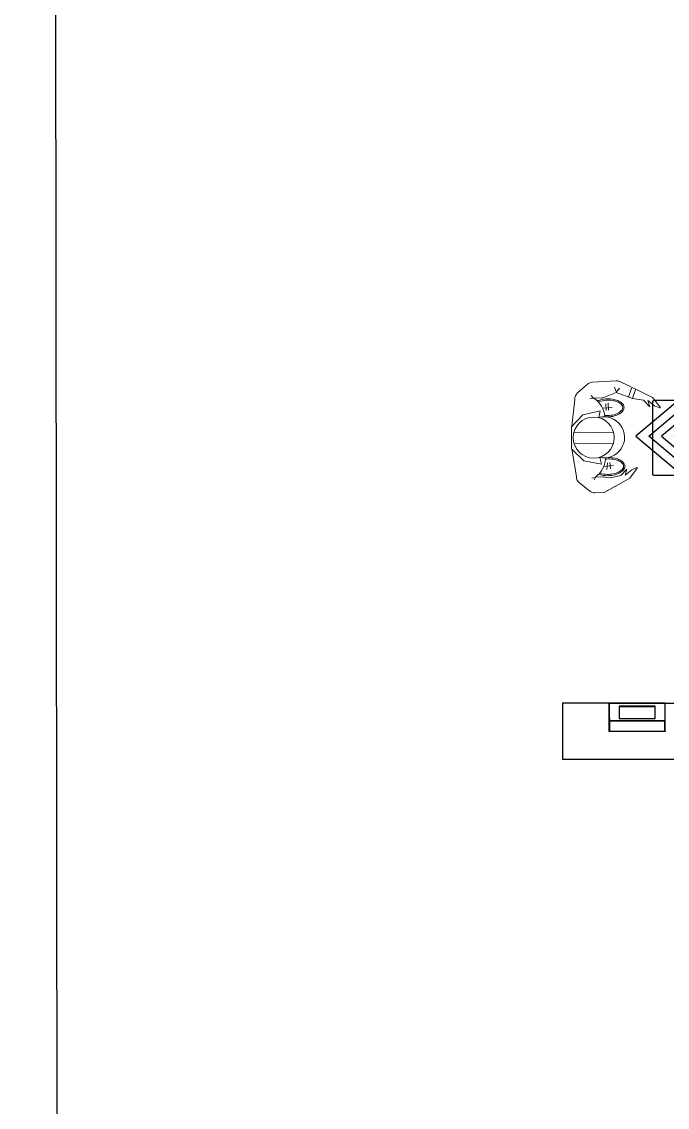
# Model space of a CAD drawing. Header units: feet. Extents: x -99009 to 3252343, y -11094690 to 9035152.
# Drawn here: x 2481008 to 2484468, y -1983789 to -1977975 of the extents above; entities that cross this region are included whole.
import ezdxf

# ---------------------------------------------------------------- set-up
doc = ezdxf.new("R2010")
doc.units = ezdxf.units.FT
doc.layers.add('1', color=1, linetype='Continuous')
doc.layers.add('OVERALL', color=41, linetype='Continuous', lineweight=0)

# ---------------------------------------------------------------- blocks, each defined once
blk = doc.blocks.new('lEVELLING mACHINE')
at = {"color": 200, "lineweight": 25, "transparency": 33554684}
for points in [[(17491.7, 8164.6), (17741.4, 8164.6), (17741.4, 8464), (16941.2, 8464), (16838.2, 8464), (16838.2, 7564.5), (16838.2, 7284.4)], [(17191.6, 8164.6), (16941.2, 8164.6), (16941.2, 8464)], [(17489.5, 8256.5), (17193.1, 8256.5)], [(17191.6, 8244.7), (17191.6, 8164.6), (17193.1, 8164.6), (17193.1, 8244.7)], [(17489.5, 8244.7), (17489.5, 8164.6)], [(17491.7, 8244.7), (17491.7, 8164.6)], [(17437.6, 8181.7), (17245, 8181.7)], [(17491.7, 8164.6), (17489.5, 8164.6)], [(17099.8, 6544.2), (17248.7, 6544.2), (17250.2, 6544.2), (17252.4, 6544.9), (17253.9, 6545.7), (17255.4, 6547.2), (17256.8, 6548.7), (17257.6, 6550.1), (17258.3, 6552.4), (17258.3, 6553.8), (17258.3, 6933.9), (17258.3, 6936.2), (17257.6, 6937.6), (17256.8, 6939.9), (17255.4, 6941.4), (17253.9, 6942.1), (17252.4, 6943.6), (17250.2, 6943.6), (17248.7, 6944.3), (17099.8, 6944.3)]]:
    blk.add_lwpolyline(points, dxfattribs=at)
for points in [[(17491.7, 8316.5), (17491.7, 8314.3), (17191.6, 8314.3), (17191.6, 8316.5)], [(17193.1, 8314.3), (17191.6, 8314.3), (17191.6, 8244.7), (17193.1, 8244.7)], [(17193.1, 8260.2), (17489.5, 8260.2), (17489.5, 8314.3), (17193.1, 8314.3)], [(17489.5, 8244.7), (17489.5, 8314.3), (17491.7, 8314.3), (17491.7, 8244.7)], [(17437.6, 8180.2), (17437.6, 8246.9), (17245, 8246.9), (17245, 8180.2)], [(17489.5, 8164.6), (17193.1, 8164.6)]]:
    blk.add_lwpolyline(points, close=True, dxfattribs=at)
blk = doc.blocks.new('A$Cac12730c')
blk.add_blockref('lEVELLING mACHINE', (-11218.1, -5688.9))
blk = doc.blocks.new('vaimand')
at = {"color": 242, "lineweight": 5, "true_color": 0xcd2027}
for p, q in [((-211.5, 106.3), (-257, 60.5)), ((-48.8, 123.9), (-179.6, 117.9)), ((-44.2, 125.5), (-107.9, 73.3)), ((-33.7, -80), (-16.7, 111.9)), ((39.5, 119.1), (-25.6, 123.6)), ((19.8, -84.7), (36.8, 106.2)), ((62.9, 116), (116.5, 53.4)), ((72.1, 114.1), (194.9, 84.7)), ((-107.9, 73.3), (-132.7, -9.8)), ((116.5, 53.4), (126.3, -32.8)), ((224.2, 67.6), (260.9, 14.5)), ((-268.3, 37.3), (-282.8, -77.8)), ((-193.7, 28.7), (-203.1, 39.9)), ((-195.6, -12.5), (-192.3, 25.1)), ((-192.3, 25.1), (-187, 45.5)), ((192.6, -10.8), (197.9, 9.6)), ((-226.1, -81.6), (-199.4, -26.4)), ((-138, -49.4), (-174.2, -46.1)), ((-135.3, -39.2), (-168, -34.5)), ((-151.7, -67.3), (-146.6, -19.2)), ((-132.7, -9.8), (-99.3, -5.8)), ((126.3, -32.8), (94.1, -23)), ((129.7, -92.2), (136.3, -45.1)), ((187.7, -46.5), (191, -8.9)), ((191, -8.9), (205.4, -3.3)), ((268, -10.3), (263.5, -55)), ((-281.1, -95.6), (-243.9, -189.8)), ((-226.2, -83.3), (-251.2, -70.6)), ((-229.7, -83), (-248.2, -95.3)), ((-203.1, -162.1), (-226.1, -81.6)), ((146.6, -78.1), (115.7, -73.6)), ((149.9, -61), (118.5, -61.7)), ((190.2, -81.1), (175.9, -131.1)), ((263.5, -55), (185.5, -176.2)), ((190.2, -81.1), (189, -60.9)), ((254.7, -68.8), (226.2, -112.9)), ((-208.3, -142.8), (-253.2, -154.7)), ((142.5, -158.2), (175.9, -131.1)), ((142.5, -158.2), (175.9, -131.1)), ((175.9, -131.1), (142.5, -158.2)), ((142.5, -158.2), (172.3, -151.7)), ((172.3, -151.7), (143.5, -182.2)), ((-203.1, -162.1), (-248.1, -174)), ((-243.9, -189.8), (-214.9, -259.2)), ((-203.1, -162.1), (-197.5, -216.5)), ((130.6, -205.4), (143.5, -182.2)), ((185.5, -176.2), (133.4, -208.1)), ((-214.9, -259.2), (-169.3, -299.8)), ((-197.6, -237.4), (-174.6, -272.5)), ((-167.5, -250.2), (-197.6, -237.4)), ((-197.5, -216.5), (-167.5, -250.2)), ((-167.5, -250.2), (-197.5, -216.5)), ((-167.5, -250.2), (-197.5, -216.5)), ((-166, -297.6), (-174.6, -272.5))]:
    blk.add_line(p, q, dxfattribs=at)
for points in [[(-179.2, 7.3, 0.043282), (-185.7, -7.7, 0.055571), (-192.5, -39.7, 0.055571), (-192.1, -72.4, 0.069361), (-185.4, -97.7, 0.105874), (-171.4, -117.7, 0.163899), (-156.8, -124.3, 0.163899), (-141.2, -120.7, 0.105874), (-123.5, -103.8, 0.069361), (-111.9, -80.3, 0.055571), (-105.1, -48.4, 0.024541), (-104.4, -34, 0.041767)], [(-174.6, 2.3, 0.037104), (-179.6, -9.8, 0.055571), (-186.2, -40.3, 0.055571), (-185.8, -71.6, 0.069361), (-179.5, -95.2, 0.105874), (-167, -113, 0.163899), (-156.2, -117.9, 0.163899), (-144.5, -115.2, 0.105874), (-128.8, -100.2, 0.069361), (-118, -78.3, 0.055571), (-111.5, -47.8, 0.024541), (-110.8, -33.9, 0.024541)], [(94.1, -51.7, 0.019815), (92.5, -63.2, 0.055571), (92.9, -95.9, 0.069361), (99.7, -121.2, 0.105874), (113.7, -141.2, 0.163899), (128.2, -147.8, 0.163899), (143.8, -144.2, 0.105874), (161.5, -127.4, 0.069361), (173.1, -103.9, 0.055571), (179.9, -71.9, 0.055571), (179.6, -39.3, 0.039908), (176.5, -24.5, 0.011242)], [(100.4, -52.8, 0.019815), (98.9, -63.9, 0.055571), (99.2, -95.1, 0.069361), (105.6, -118.7, 0.105874), (118, -136.5, 0.163899), (128.9, -141.4, 0.163899), (140.5, -138.8, 0.105874), (156.2, -123.8, 0.069361), (167.1, -101.9, 0.055571), (173.6, -71.3, 0.055571), (173.2, -40.1, 0.039908), (170.4, -26.2, 0.039908)]]:
    blk.add_lwpolyline(points, format="xyb", dxfattribs=at)
blk.add_circle((-0.2, 13.2), 100, dxfattribs=at)
for centre, radius, start, end in [((-183.1, 78.1), 40, 84.9304, 135.2053), ((-39.6, -75.9), 200, 85.9933, 92.619), ((25.6, -80.4), 200, 76.5524, 85.9933), ((-228.6, 32.3), 40, 135.2053, 172.7828), ((191.3, 44.9), 40, 34.6556, 84.9304), ((-84.3, 90.8), 126.4, 211.3613, 260.885), ((228, -8.2), 40, 357.078, 34.6556), ((-235.4, -9), 40, 334.2049, 354.9304), ((-4.6, -36.8), 100, 160.3742, 9.4866), ((96.4, 74.8), 126.4, 270.9864, 318.4996), ((227.5, -50.1), 40, 174.9304, 195.656), ((-243.1, -82.8), 40, 172.7828, 198.6125), ((132.3, -206.4), 2, 150.9679, 301.4593)]:
    blk.add_arc(centre, radius, start, end, dxfattribs=at)
at = {"color": 5, "lineweight": 5}
blk.add_arc((-167.9, -298.3), 2, 228.4016, 18.8929, dxfattribs=at)
blk = doc.blocks.new('A$C110D60DF')
at = {"color": 6, "lineweight": 5, "rotation": 183.9260337634763}
blk.add_blockref('vaimand', (-1.1, 13.2), dxfattribs=at)
blk = doc.blocks.new('ARROW-0001')
at = {"transparency": 33554684}
for points in [[(1761778.5, -10243.7), (1761948.5, -10386.3), (1761778.5, -10528.9, 1), (1761806.8, -10562.7), (1762017.1, -10386.3), (1761806.8, -10209.9, 1)], [(1761721.8, -10311.2), (1761811.3, -10386.3), (1761721.8, -10461.4, 1), (1761750.1, -10495.1), (1761879.9, -10386.3), (1761750.1, -10277.5, 1)]]:
    blk.add_lwpolyline(points, format="xyb", close=True, dxfattribs=at)

msp = doc.modelspace()

# ---------------------------------------------------------------- linework, layer by layer
at = {"transparency": 33554684}
msp.add_line((2481198.47639, -1984049.02719), (2481188.97746, -1975682.63258), dxfattribs=at)
at = {"layer": '1'}
msp.add_arc((2520410.24778, -1978395.99612), 100000, 84.1346387202, 194.3871675539, dxfattribs=at)

# ---------------------------------------------------------------- block references
at = {"transparency": 33554684, "rotation": 180.0650517140762}
for name, p in [('A$Cac12730c', (2490426.6334, -1979141.86212)), ('ARROW-0001', (4246327.08731, -1988580.66112))]:
    msp.add_blockref(name, p, dxfattribs=at)
at = {"layer": 'OVERALL', "color": 30, "ltscale": 2, "true_color": 0xf26722, "transparency": 33554684, "xscale": -1.100000000000001, "yscale": 1.1, "zscale": 1.1, "rotation": 270.0650517140735}
msp.add_blockref('A$C110D60DF', (2484073.23439, -1980202.07416), dxfattribs=at)

doc.saveas('drawing.dxf')
